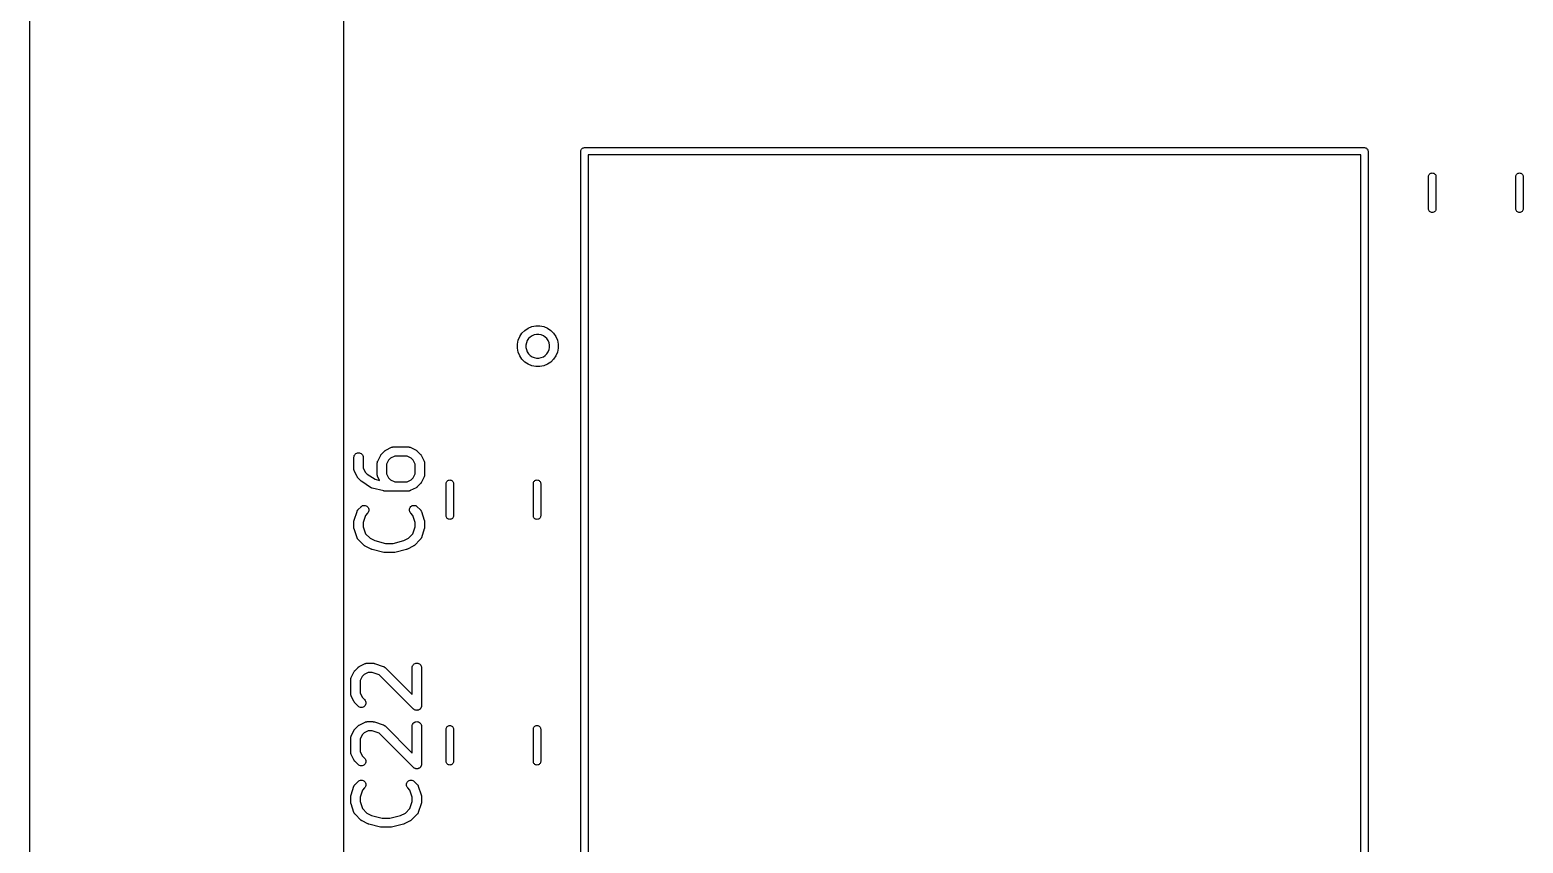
# Model space of a CAD drawing. Extents: x 50 to 150, y -150 to -50.
# Drawn here: x 49.95 to 74.27, y -113.09 to -99.85 of the extents above; entities that cross this region are included whole.
import ezdxf

# ---------------------------------------------------------------- set-up
doc = ezdxf.new("R2010")
doc.units = 0
doc.layers.add('BLACK', color=7, linetype='CONTINUOUS')

msp = doc.modelspace()

# ---------------------------------------------------------------- linework, layer by layer
at = {"layer": 'BLACK', "linetype": 'CONTINUOUS'}
for p, q in [((49.95, -150), (49.95, -50)), ((55.06, -65.0249), (55.06, -134.975)), ((58.9237, -101.825), (58.9249, -101.813)), ((58.924, -101.828), (58.9237, -101.825)), ((58.924, -119.983), (58.924, -101.828)), ((58.9249, -101.813), (58.9283, -101.802)), ((58.9283, -101.802), (58.9339, -101.792)), ((58.9339, -101.792), (58.9414, -101.782)), ((58.9414, -101.782), (58.9505, -101.775)), ((58.9505, -101.775), (58.9609, -101.769)), ((58.9609, -101.769), (58.9722, -101.766)), ((58.9722, -101.766), (58.9811, -101.765)), ((58.9811, -101.765), (58.9811, -101.765)), ((58.9811, -101.765), (58.984, -101.765)), ((58.984, -101.765), (58.9869, -101.765)), ((58.9869, -101.765), (71.6811, -101.765)), ((59.044, -101.885), (59.044, -119.926)), ((71.624, -101.885), (59.044, -101.885)), ((71.624, -119.926), (71.624, -101.885)), ((71.6811, -101.765), (71.684, -101.765)), ((71.684, -101.765), (71.6869, -101.765)), ((71.6869, -101.765), (71.6869, -101.765)), ((71.6869, -101.765), (71.6958, -101.766)), ((71.6958, -101.766), (71.7071, -101.769)), ((71.7071, -101.769), (71.7175, -101.775)), ((71.7175, -101.775), (71.7266, -101.782)), ((71.7266, -101.782), (71.7341, -101.792)), ((71.7341, -101.792), (71.7397, -101.802)), ((71.7397, -101.802), (71.7431, -101.813)), ((71.7431, -101.813), (71.744, -101.822)), ((71.744, -101.822), (71.7443, -101.825)), ((71.7443, -101.825), (71.744, -101.828)), ((71.744, -101.828), (71.744, -119.983)), ((72.73, -102.236), (72.7309, -102.227)), ((72.73, -102.764), (72.73, -102.236)), ((72.7309, -102.227), (72.7343, -102.216)), ((72.7343, -102.216), (72.7399, -102.205)), ((72.7399, -102.205), (72.7474, -102.196)), ((72.7474, -102.196), (72.7565, -102.189)), ((72.7565, -102.189), (72.7669, -102.183)), ((72.7669, -102.183), (72.7782, -102.18)), ((72.7782, -102.18), (72.79, -102.178)), ((72.79, -102.178), (72.8018, -102.18)), ((72.8018, -102.18), (72.8131, -102.183)), ((72.8131, -102.183), (72.8235, -102.189)), ((72.8235, -102.189), (72.8326, -102.196)), ((72.8326, -102.196), (72.8401, -102.205)), ((72.8401, -102.205), (72.8457, -102.216)), ((72.8457, -102.216), (72.8491, -102.227)), ((72.8491, -102.227), (72.85, -102.236)), ((72.85, -102.236), (72.85, -102.764)), ((74.15, -102.236), (74.1509, -102.227)), ((74.15, -102.764), (74.15, -102.236)), ((74.1509, -102.227), (74.1543, -102.216)), ((74.1543, -102.216), (74.1599, -102.205)), ((74.1599, -102.205), (74.1674, -102.196)), ((74.1674, -102.196), (74.1765, -102.189)), ((74.1765, -102.189), (74.1869, -102.183)), ((74.1869, -102.183), (74.1982, -102.18)), ((74.1982, -102.18), (74.21, -102.178)), ((74.21, -102.178), (74.2218, -102.18)), ((74.2218, -102.18), (74.2331, -102.183)), ((74.2331, -102.183), (74.2435, -102.189)), ((74.2435, -102.189), (74.2526, -102.196)), ((74.2526, -102.196), (74.2601, -102.205)), ((74.2601, -102.205), (74.2657, -102.216)), ((74.2657, -102.216), (74.2691, -102.227)), ((74.2691, -102.227), (74.27, -102.236)), ((74.27, -102.236), (74.27, -102.764)), ((72.7309, -102.773), (72.73, -102.764)), ((72.7343, -102.784), (72.7309, -102.773)), ((72.7399, -102.795), (72.7343, -102.784)), ((72.7474, -102.804), (72.7399, -102.795)), ((72.7565, -102.811), (72.7474, -102.804)), ((72.7669, -102.817), (72.7565, -102.811)), ((72.7782, -102.82), (72.7669, -102.817)), ((72.79, -102.822), (72.7782, -102.82)), ((72.8018, -102.82), (72.79, -102.822)), ((72.8131, -102.817), (72.8018, -102.82)), ((72.8235, -102.811), (72.8131, -102.817)), ((72.8326, -102.804), (72.8235, -102.811)), ((72.8401, -102.795), (72.8326, -102.804)), ((72.8457, -102.784), (72.8401, -102.795)), ((72.8491, -102.773), (72.8457, -102.784)), ((72.85, -102.764), (72.8491, -102.773)), ((74.1509, -102.773), (74.15, -102.764)), ((74.1543, -102.784), (74.1509, -102.773)), ((74.1599, -102.795), (74.1543, -102.784)), ((74.1674, -102.804), (74.1599, -102.795)), ((74.1765, -102.811), (74.1674, -102.804)), ((74.1869, -102.817), (74.1765, -102.811)), ((74.1982, -102.82), (74.1869, -102.817)), ((74.21, -102.822), (74.1982, -102.82)), ((74.2218, -102.82), (74.21, -102.822)), ((74.2331, -102.817), (74.2218, -102.82)), ((74.2435, -102.811), (74.2331, -102.817)), ((74.2526, -102.804), (74.2435, -102.811)), ((74.2601, -102.795), (74.2526, -102.804)), ((74.2657, -102.784), (74.2601, -102.795)), ((74.2691, -102.773), (74.2657, -102.784)), ((74.27, -102.764), (74.2691, -102.773)), ((57.9274, -104.843), (57.9638, -104.788)), ((57.9638, -104.788), (58.0101, -104.742)), ((58.0101, -104.742), (58.0646, -104.705)), ((58.0646, -104.705), (58.125, -104.68)), ((58.125, -104.68), (58.1893, -104.668)), ((58.1657, -104.814), (58.1305, -104.829)), ((58.203, -104.807), (58.1657, -104.814)), ((58.1893, -104.668), (58.2547, -104.668)), ((58.241, -104.807), (58.203, -104.807)), ((58.2783, -104.814), (58.241, -104.807)), ((58.2547, -104.668), (58.319, -104.68)), ((58.3135, -104.829), (58.2783, -104.814)), ((58.319, -104.68), (58.3794, -104.705)), ((58.3794, -104.705), (58.4339, -104.742)), ((58.4339, -104.742), (58.4802, -104.788)), ((58.4802, -104.788), (58.5166, -104.843)), ((57.8896, -104.967), (57.9024, -104.903)), ((57.8896, -105.033), (57.8896, -104.967)), ((57.9024, -105.097), (57.8896, -105.033)), ((57.9024, -104.903), (57.9274, -104.843)), ((58.0364, -104.944), (58.0289, -104.981)), ((58.0289, -104.981), (58.0289, -105.019)), ((58.0289, -105.019), (58.0364, -105.056)), ((58.0509, -104.909), (58.0364, -104.944)), ((58.0364, -105.056), (58.0509, -105.091)), ((58.072, -104.877), (58.0509, -104.909)), ((58.0989, -104.85), (58.072, -104.877)), ((58.1305, -104.829), (58.0989, -104.85)), ((58.3451, -104.85), (58.3135, -104.829)), ((58.372, -104.877), (58.3451, -104.85)), ((58.3931, -104.909), (58.372, -104.877)), ((58.4076, -104.944), (58.3931, -104.909)), ((58.3931, -105.091), (58.4076, -105.056)), ((58.4151, -104.981), (58.4076, -104.944)), ((58.4076, -105.056), (58.4151, -105.019)), ((58.4151, -105.019), (58.4151, -104.981)), ((58.5166, -104.843), (58.5416, -104.903)), ((58.5416, -104.903), (58.5544, -104.967)), ((58.5544, -105.033), (58.5416, -105.097)), ((58.5544, -104.967), (58.5544, -105.033)), ((57.9274, -105.157), (57.9024, -105.097)), ((57.9638, -105.212), (57.9274, -105.157)), ((58.0101, -105.258), (57.9638, -105.212)), ((58.0646, -105.295), (58.0101, -105.258)), ((58.0509, -105.091), (58.072, -105.123)), ((58.125, -105.32), (58.0646, -105.295)), ((58.072, -105.123), (58.0989, -105.15)), ((58.0989, -105.15), (58.1305, -105.171)), ((58.1305, -105.171), (58.1657, -105.186)), ((58.1657, -105.186), (58.203, -105.193)), ((58.203, -105.193), (58.241, -105.193)), ((58.241, -105.193), (58.2783, -105.186)), ((58.2783, -105.186), (58.3135, -105.171)), ((58.3135, -105.171), (58.3451, -105.15)), ((58.3794, -105.295), (58.319, -105.32)), ((58.3451, -105.15), (58.372, -105.123)), ((58.372, -105.123), (58.3931, -105.091)), ((58.4339, -105.258), (58.3794, -105.295)), ((58.4802, -105.212), (58.4339, -105.258)), ((58.5166, -105.157), (58.4802, -105.212)), ((58.5416, -105.097), (58.5166, -105.157)), ((58.1893, -105.332), (58.125, -105.32)), ((58.2547, -105.332), (58.1893, -105.332)), ((58.319, -105.32), (58.2547, -105.332)), ((55.2405, -106.767), (55.2499, -106.756)), ((55.2499, -106.756), (55.2613, -106.747)), ((55.2613, -106.747), (55.2743, -106.74)), ((55.2743, -106.74), (55.2883, -106.736)), ((55.2883, -106.736), (55.3029, -106.735)), ((55.3029, -106.735), (55.3175, -106.736)), ((55.3175, -106.736), (55.3314, -106.74)), ((55.3314, -106.74), (55.3443, -106.747)), ((55.3443, -106.747), (55.3556, -106.757)), ((55.3556, -106.757), (55.3648, -106.768)), ((55.6706, -106.765), (55.6723, -106.763)), ((55.6723, -106.763), (55.6752, -106.76)), ((55.6752, -106.76), (55.6779, -106.756)), ((55.6779, -106.756), (55.7255, -106.709)), ((55.7255, -106.709), (55.7263, -106.708)), ((55.7263, -106.708), (55.7296, -106.706)), ((55.7296, -106.706), (55.7326, -106.703)), ((55.7326, -106.703), (55.7353, -106.701)), ((55.7353, -106.701), (55.7377, -106.699)), ((55.7377, -106.699), (55.7415, -106.697)), ((55.7415, -106.697), (55.745, -106.695)), ((55.745, -106.695), (55.8403, -106.647)), ((55.8403, -106.647), (55.8412, -106.647)), ((55.8412, -106.647), (55.8433, -106.646)), ((55.8433, -106.646), (55.8452, -106.645)), ((55.8452, -106.645), (55.8501, -106.643)), ((55.8501, -106.643), (55.8549, -106.642)), ((55.8549, -106.642), (55.8571, -106.641)), ((55.8571, -106.641), (55.8592, -106.641)), ((55.8592, -106.641), (55.8643, -106.64)), ((55.8643, -106.64), (55.8694, -106.639)), ((55.8694, -106.639), (55.8716, -106.639)), ((55.8716, -106.639), (55.8738, -106.639)), ((55.8738, -106.639), (56.1119, -106.639)), ((56.1119, -106.639), (56.113, -106.639)), ((56.113, -106.639), (56.1151, -106.64)), ((56.1151, -106.64), (56.1174, -106.639)), ((56.1174, -106.639), (56.1224, -106.64)), ((56.1224, -106.64), (56.1275, -106.641)), ((56.1275, -106.641), (56.1296, -106.642)), ((56.1296, -106.642), (56.1318, -106.642)), ((56.1318, -106.642), (56.1366, -106.644)), ((56.1366, -106.644), (56.1414, -106.645)), ((56.1414, -106.645), (56.1434, -106.646)), ((56.1434, -106.646), (56.1454, -106.647)), ((56.1454, -106.647), (56.2407, -106.695)), ((56.2407, -106.695), (56.2416, -106.695)), ((56.2416, -106.695), (56.2452, -106.698)), ((56.2452, -106.698), (56.2489, -106.7)), ((56.2489, -106.7), (56.2513, -106.702)), ((56.2513, -106.702), (56.2539, -106.703)), ((56.2539, -106.703), (56.2569, -106.706)), ((56.2569, -106.706), (56.2602, -106.709)), ((56.2602, -106.709), (56.3078, -106.756)), ((56.3078, -106.756), (56.3085, -106.757)), ((56.3085, -106.757), (56.3112, -106.761)), ((56.3112, -106.761), (56.3141, -106.764)), ((56.3141, -106.764), (56.3157, -106.766)), ((55.2274, -106.808), (55.229, -106.794)), ((55.2274, -106.81), (55.2274, -106.808)), ((55.2274, -107), (55.2274, -106.81)), ((55.2276, -107.002), (55.2274, -107)), ((55.2275, -107.004), (55.2276, -107.002)), ((55.2283, -107.009), (55.2275, -107.004)), ((55.229, -106.794), (55.2334, -106.78)), ((55.2334, -106.78), (55.2405, -106.767)), ((55.3648, -106.768), (55.3717, -106.781)), ((55.3717, -106.781), (55.376, -106.795)), ((55.376, -106.795), (55.3774, -106.81)), ((55.3774, -106.81), (55.3774, -106.982)), ((55.3774, -106.982), (55.4116, -107.051)), ((55.6083, -106.904), (55.6086, -106.902)), ((55.6083, -106.905), (55.6083, -106.904)), ((55.6083, -107.095), (55.6083, -106.905)), ((55.6085, -106.899), (55.6094, -106.894)), ((55.6086, -106.902), (55.6085, -106.899)), ((55.6094, -106.894), (55.61, -106.889)), ((55.61, -106.889), (55.6106, -106.887)), ((55.6106, -106.887), (55.611, -106.885)), ((55.611, -106.885), (55.6128, -106.88)), ((55.6128, -106.88), (55.6144, -106.875)), ((55.6144, -106.875), (55.6155, -106.873)), ((55.6155, -106.873), (55.6163, -106.871)), ((55.6163, -106.871), (55.6639, -106.776)), ((55.6639, -106.776), (55.6643, -106.775)), ((55.6643, -106.775), (55.6666, -106.772)), ((55.6666, -106.772), (55.6686, -106.768)), ((55.6686, -106.768), (55.6706, -106.765)), ((55.7926, -106.854), (55.7583, -106.922)), ((55.7583, -106.922), (55.7583, -107.078)), ((55.823, -106.824), (55.7926, -106.854)), ((55.8915, -106.789), (55.823, -106.824)), ((56.0942, -106.789), (55.8915, -106.789)), ((56.1627, -106.824), (56.0942, -106.789)), ((56.1931, -106.854), (56.1627, -106.824)), ((56.2274, -106.922), (56.1931, -106.854)), ((56.2274, -107.078), (56.2274, -106.922)), ((56.3157, -106.766), (56.3177, -106.769)), ((56.3177, -106.769), (56.3196, -106.772)), ((56.3196, -106.772), (56.3218, -106.776)), ((56.3218, -106.776), (56.3695, -106.871)), ((56.3695, -106.871), (56.3699, -106.872)), ((56.3699, -106.872), (56.3707, -106.874)), ((56.3707, -106.874), (56.3717, -106.876)), ((56.3717, -106.876), (56.3732, -106.881)), ((56.3732, -106.881), (56.375, -106.886)), ((56.375, -106.886), (56.3753, -106.888)), ((56.3753, -106.888), (56.376, -106.89)), ((56.376, -106.89), (56.3765, -106.895)), ((56.3765, -106.895), (56.3773, -106.9)), ((56.3773, -106.9), (56.3772, -106.903)), ((56.3772, -106.903), (56.3774, -106.905)), ((56.3774, -106.905), (56.3774, -107.095)), ((55.2288, -107.015), (55.2283, -107.009)), ((55.2294, -107.017), (55.2288, -107.015)), ((55.2298, -107.019), (55.2294, -107.017)), ((55.2316, -107.024), (55.2298, -107.019)), ((55.233, -107.029), (55.2316, -107.024)), ((55.2341, -107.031), (55.233, -107.029)), ((55.2348, -107.033), (55.2341, -107.031)), ((55.2353, -107.034), (55.2348, -107.033)), ((55.2829, -107.129), (55.2353, -107.034)), ((55.2852, -107.132), (55.2829, -107.129)), ((55.2871, -107.136), (55.2852, -107.132)), ((55.289, -107.139), (55.2871, -107.136)), ((55.2907, -107.141), (55.289, -107.139)), ((55.2936, -107.144), (55.2907, -107.141)), ((55.2962, -107.148), (55.2936, -107.144)), ((55.297, -107.148), (55.2962, -107.148)), ((55.3446, -107.196), (55.297, -107.148)), ((55.3499, -107.2), (55.3446, -107.196)), ((55.3551, -107.205), (55.3499, -107.2)), ((55.3559, -107.205), (55.3551, -107.205)), ((55.356, -107.205), (55.3559, -107.205)), ((55.3559, -107.205), (55.3559, -107.205)), ((55.3559, -107.205), (55.3559, -107.205)), ((55.4989, -107.3), (55.356, -107.205)), ((55.4116, -107.051), (55.4454, -107.085)), ((55.4454, -107.085), (55.5713, -107.168)), ((55.5713, -107.168), (55.6454, -107.187)), ((55.6085, -107.097), (55.6083, -107.095)), ((55.6085, -107.1), (55.6085, -107.097)), ((55.6093, -107.105), (55.6085, -107.1)), ((55.6098, -107.11), (55.6093, -107.105)), ((55.6104, -107.112), (55.6098, -107.11)), ((55.6107, -107.114), (55.6104, -107.112)), ((55.6125, -107.119), (55.6107, -107.114)), ((55.614, -107.124), (55.6125, -107.119)), ((55.615, -107.126), (55.614, -107.124)), ((55.6158, -107.128), (55.615, -107.126)), ((55.6163, -107.129), (55.6158, -107.128)), ((55.6454, -107.187), (55.6163, -107.129)), ((55.7583, -107.078), (55.7926, -107.146)), ((55.7926, -107.146), (55.823, -107.176)), ((55.823, -107.176), (55.8915, -107.211)), ((55.8915, -107.211), (56.0942, -107.211)), ((56.0942, -107.211), (56.1627, -107.176)), ((56.1627, -107.176), (56.1931, -107.146)), ((56.1931, -107.146), (56.2274, -107.078)), ((56.3078, -107.244), (56.2602, -107.291)), ((56.3105, -107.24), (56.3078, -107.244)), ((56.3134, -107.237), (56.3105, -107.24)), ((56.3151, -107.235), (56.3134, -107.237)), ((56.3171, -107.232), (56.3151, -107.235)), ((56.3191, -107.228), (56.3171, -107.232)), ((56.3214, -107.225), (56.3191, -107.228)), ((56.3218, -107.224), (56.3214, -107.225)), ((56.3695, -107.129), (56.3218, -107.224)), ((56.3703, -107.127), (56.3695, -107.129)), ((56.3713, -107.125), (56.3703, -107.127)), ((56.3729, -107.12), (56.3713, -107.125)), ((56.3747, -107.115), (56.3729, -107.12)), ((56.3751, -107.113), (56.3747, -107.115)), ((56.3757, -107.111), (56.3751, -107.113)), ((56.3763, -107.106), (56.3757, -107.111)), ((56.3772, -107.101), (56.3763, -107.106)), ((56.3774, -107.096), (56.3771, -107.098)), ((56.3771, -107.098), (56.3772, -107.101)), ((56.3774, -107.095), (56.3774, -107.096)), ((56.73, -107.236), (56.7309, -107.227)), ((56.73, -107.764), (56.73, -107.236)), ((56.7309, -107.227), (56.7343, -107.216)), ((56.7343, -107.216), (56.7399, -107.205)), ((56.7399, -107.205), (56.7474, -107.196)), ((56.7474, -107.196), (56.7565, -107.189)), ((56.7565, -107.189), (56.7669, -107.183)), ((56.7669, -107.183), (56.7782, -107.18)), ((56.7782, -107.18), (56.79, -107.178)), ((56.79, -107.178), (56.8018, -107.18)), ((56.8018, -107.18), (56.8131, -107.183)), ((56.8131, -107.183), (56.8235, -107.189)), ((56.8235, -107.189), (56.8326, -107.196)), ((56.8326, -107.196), (56.8401, -107.205)), ((56.8401, -107.205), (56.8457, -107.216)), ((56.8457, -107.216), (56.8491, -107.227)), ((56.8491, -107.227), (56.85, -107.236)), ((56.85, -107.236), (56.85, -107.764)), ((58.15, -107.236), (58.1509, -107.227)), ((58.15, -107.764), (58.15, -107.236)), ((58.1509, -107.227), (58.1543, -107.216)), ((58.1543, -107.216), (58.1599, -107.205)), ((58.1599, -107.205), (58.1674, -107.196)), ((58.1674, -107.196), (58.1765, -107.189)), ((58.1765, -107.189), (58.1869, -107.183)), ((58.1869, -107.183), (58.1982, -107.18)), ((58.1982, -107.18), (58.21, -107.178)), ((58.21, -107.178), (58.2218, -107.18)), ((58.2218, -107.18), (58.2331, -107.183)), ((58.2331, -107.183), (58.2435, -107.189)), ((58.2435, -107.189), (58.2526, -107.196)), ((58.2526, -107.196), (58.2601, -107.205)), ((58.2601, -107.205), (58.2657, -107.216)), ((58.2657, -107.216), (58.2691, -107.227)), ((58.2691, -107.227), (58.27, -107.236)), ((58.27, -107.236), (58.27, -107.764)), ((55.5033, -107.303), (55.4989, -107.3)), ((55.5076, -107.305), (55.5033, -107.303)), ((55.5097, -107.306), (55.5076, -107.305)), ((55.5118, -107.307), (55.5097, -107.306)), ((55.5166, -107.309), (55.5118, -107.307)), ((55.5213, -107.311), (55.5166, -107.309)), ((55.5223, -107.311), (55.5213, -107.311)), ((55.7128, -107.358), (55.5223, -107.311)), ((55.7141, -107.359), (55.7128, -107.358)), ((55.7154, -107.359), (55.7141, -107.359)), ((55.7213, -107.36), (55.7154, -107.359)), ((55.7272, -107.361), (55.7213, -107.36)), ((55.7286, -107.361), (55.7272, -107.361)), ((55.7299, -107.361), (55.7286, -107.361)), ((55.731, -107.361), (55.7299, -107.361)), ((56.1119, -107.361), (55.731, -107.361)), ((56.1141, -107.36), (56.1119, -107.361)), ((56.1163, -107.361), (56.1141, -107.36)), ((56.1214, -107.36), (56.1163, -107.361)), ((56.1265, -107.359), (56.1214, -107.36)), ((56.1286, -107.359), (56.1265, -107.359)), ((56.1308, -107.358), (56.1286, -107.359)), ((56.1356, -107.357), (56.1308, -107.358)), ((56.1405, -107.355), (56.1356, -107.357)), ((56.1424, -107.354), (56.1405, -107.355)), ((56.1445, -107.353), (56.1424, -107.354)), ((56.1454, -107.353), (56.1445, -107.353)), ((56.2407, -107.305), (56.1454, -107.353)), ((56.2443, -107.303), (56.2407, -107.305)), ((56.248, -107.301), (56.2443, -107.303)), ((56.2504, -107.299), (56.248, -107.301)), ((56.2531, -107.297), (56.2504, -107.299)), ((56.2561, -107.294), (56.2531, -107.297)), ((56.2594, -107.292), (56.2561, -107.294)), ((56.2602, -107.291), (56.2594, -107.292)), ((55.2312, -107.833), (55.2788, -107.691)), ((55.2788, -107.691), (55.2792, -107.69)), ((55.2792, -107.69), (55.2801, -107.688)), ((55.2801, -107.688), (55.2808, -107.685)), ((55.2808, -107.685), (55.2832, -107.681)), ((55.2832, -107.681), (55.2853, -107.676)), ((55.2853, -107.676), (55.2866, -107.675)), ((55.2866, -107.675), (55.2877, -107.673)), ((55.2877, -107.673), (55.2909, -107.669)), ((55.2909, -107.669), (55.2939, -107.664)), ((55.2939, -107.664), (55.2956, -107.663)), ((55.2956, -107.663), (55.297, -107.661)), ((55.297, -107.661), (55.3446, -107.614)), ((55.3446, -107.614), (55.3453, -107.613)), ((55.3453, -107.613), (55.3568, -107.604)), ((55.3568, -107.604), (55.3698, -107.597)), ((55.3698, -107.597), (55.3838, -107.593)), ((55.3838, -107.593), (55.3984, -107.592)), ((55.3984, -107.592), (55.413, -107.593)), ((55.413, -107.593), (55.4269, -107.598)), ((55.4507, -107.72), (55.4156, -107.755)), ((55.4269, -107.598), (55.4398, -107.605)), ((55.4398, -107.605), (55.451, -107.614)), ((55.4599, -107.708), (55.4507, -107.72)), ((55.451, -107.614), (55.4602, -107.625)), ((55.4669, -107.695), (55.4599, -107.708)), ((55.4602, -107.625), (55.4671, -107.638)), ((55.4711, -107.681), (55.4669, -107.695)), ((55.4671, -107.638), (55.4712, -107.652)), ((55.4726, -107.667), (55.4711, -107.681)), ((55.4712, -107.652), (55.4726, -107.667)), ((56.1321, -107.666), (56.1337, -107.651)), ((56.1334, -107.68), (56.1321, -107.666)), ((56.1375, -107.695), (56.1334, -107.68)), ((56.1337, -107.651), (56.1381, -107.637)), ((56.1442, -107.708), (56.1375, -107.695)), ((56.1381, -107.637), (56.1451, -107.625)), ((56.1534, -107.719), (56.1442, -107.708)), ((56.1451, -107.625), (56.1545, -107.613)), ((56.1541, -107.72), (56.1534, -107.719)), ((56.1892, -107.755), (56.1541, -107.72)), ((56.1545, -107.613), (56.1659, -107.604)), ((56.1659, -107.604), (56.1788, -107.597)), ((56.1788, -107.597), (56.1928, -107.593)), ((56.1928, -107.593), (56.2074, -107.592)), ((56.2074, -107.592), (56.222, -107.593)), ((56.222, -107.593), (56.236, -107.597)), ((56.236, -107.597), (56.2489, -107.604)), ((56.2489, -107.604), (56.2602, -107.614)), ((56.2602, -107.614), (56.3078, -107.661)), ((56.3078, -107.661), (56.3085, -107.662)), ((56.3085, -107.662), (56.3099, -107.664)), ((56.3099, -107.664), (56.3115, -107.665)), ((56.3115, -107.665), (56.3145, -107.669)), ((56.3145, -107.669), (56.3177, -107.673)), ((56.3177, -107.673), (56.3187, -107.675)), ((56.3187, -107.675), (56.32, -107.677)), ((56.32, -107.677), (56.322, -107.682)), ((56.322, -107.682), (56.3244, -107.686)), ((56.3244, -107.686), (56.325, -107.689)), ((56.325, -107.689), (56.3259, -107.691)), ((56.3259, -107.691), (56.3735, -107.833)), ((55.2274, -107.856), (55.2279, -107.852)), ((55.2274, -107.857), (55.2274, -107.856)), ((55.2274, -107.952), (55.2274, -107.857)), ((55.2278, -107.957), (55.2274, -107.952)), ((55.2279, -107.961), (55.2278, -107.957)), ((55.2279, -107.852), (55.228, -107.848)), ((55.2285, -107.964), (55.2279, -107.961)), ((55.228, -107.848), (55.2287, -107.845)), ((55.2288, -107.967), (55.2285, -107.964)), ((55.2287, -107.845), (55.229, -107.842)), ((55.23, -107.971), (55.2288, -107.967)), ((55.229, -107.842), (55.2303, -107.838)), ((55.2309, -107.975), (55.23, -107.971)), ((55.2303, -107.838), (55.2312, -107.833)), ((55.2312, -107.976), (55.2309, -107.975)), ((55.2788, -108.119), (55.2312, -107.976)), ((55.4156, -107.755), (55.3774, -107.869)), ((55.3774, -107.869), (55.3774, -107.94)), ((55.3774, -107.94), (55.4156, -108.055)), ((56.2274, -107.869), (56.1892, -107.755)), ((56.1892, -108.055), (56.2274, -107.94)), ((56.2274, -107.94), (56.2274, -107.869)), ((56.3735, -107.976), (56.3259, -108.119)), ((56.3735, -107.833), (56.3739, -107.834)), ((56.3745, -107.972), (56.3735, -107.976)), ((56.3739, -107.834), (56.3747, -107.839)), ((56.3757, -107.968), (56.3745, -107.972)), ((56.3747, -107.839), (56.376, -107.843)), ((56.3761, -107.965), (56.3757, -107.968)), ((56.376, -107.843), (56.3763, -107.846)), ((56.3768, -107.962), (56.3761, -107.965)), ((56.3763, -107.846), (56.3769, -107.849)), ((56.3769, -107.958), (56.3768, -107.962)), ((56.3769, -107.849), (56.377, -107.853)), ((56.3774, -107.953), (56.3769, -107.958)), ((56.377, -107.853), (56.3774, -107.857)), ((56.3774, -107.857), (56.3774, -107.952)), ((56.3774, -107.952), (56.3774, -107.953)), ((56.7309, -107.773), (56.73, -107.764)), ((56.7343, -107.784), (56.7309, -107.773)), ((56.7399, -107.795), (56.7343, -107.784)), ((56.7474, -107.804), (56.7399, -107.795)), ((56.7565, -107.811), (56.7474, -107.804)), ((56.7669, -107.817), (56.7565, -107.811)), ((56.7782, -107.82), (56.7669, -107.817)), ((56.79, -107.822), (56.7782, -107.82)), ((56.8018, -107.82), (56.79, -107.822)), ((56.8131, -107.817), (56.8018, -107.82)), ((56.8235, -107.811), (56.8131, -107.817)), ((56.8326, -107.804), (56.8235, -107.811)), ((56.8401, -107.795), (56.8326, -107.804)), ((56.8457, -107.784), (56.8401, -107.795)), ((56.8491, -107.773), (56.8457, -107.784)), ((56.85, -107.764), (56.8491, -107.773)), ((58.1509, -107.773), (58.15, -107.764)), ((58.1543, -107.784), (58.1509, -107.773)), ((58.1599, -107.795), (58.1543, -107.784)), ((58.1674, -107.804), (58.1599, -107.795)), ((58.1765, -107.811), (58.1674, -107.804)), ((58.1869, -107.817), (58.1765, -107.811)), ((58.1982, -107.82), (58.1869, -107.817)), ((58.21, -107.822), (58.1982, -107.82)), ((58.2218, -107.82), (58.21, -107.822)), ((58.2331, -107.817), (58.2218, -107.82)), ((58.2435, -107.811), (58.2331, -107.817)), ((58.2526, -107.804), (58.2435, -107.811)), ((58.2601, -107.795), (58.2526, -107.804)), ((58.2657, -107.784), (58.2601, -107.795)), ((58.2691, -107.773), (58.2657, -107.784)), ((58.27, -107.764), (58.2691, -107.773)), ((55.2797, -108.121), (55.2788, -108.119)), ((55.2804, -108.123), (55.2797, -108.121)), ((55.2827, -108.128), (55.2804, -108.123)), ((55.2848, -108.132), (55.2827, -108.128)), ((55.2861, -108.134), (55.2848, -108.132)), ((55.2871, -108.136), (55.2861, -108.134)), ((55.2903, -108.14), (55.2871, -108.136)), ((55.2933, -108.144), (55.2903, -108.14)), ((55.2949, -108.146), (55.2933, -108.144)), ((55.2962, -108.148), (55.2949, -108.146)), ((55.297, -108.148), (55.2962, -108.148)), ((55.3922, -108.244), (55.297, -108.148)), ((55.4156, -108.055), (55.4897, -108.129)), ((55.4897, -108.129), (55.5667, -108.167)), ((55.5667, -108.167), (55.7402, -108.211)), ((55.7402, -108.211), (55.8646, -108.211)), ((55.8646, -108.211), (56.0381, -108.167)), ((56.0381, -108.167), (56.1151, -108.129)), ((56.1151, -108.129), (56.1892, -108.055)), ((56.3078, -108.148), (56.2126, -108.244)), ((56.3092, -108.147), (56.3078, -108.148)), ((56.3108, -108.145), (56.3092, -108.147)), ((56.3138, -108.141), (56.3108, -108.145)), ((56.3171, -108.137), (56.3138, -108.141)), ((56.3181, -108.135), (56.3171, -108.137)), ((56.3194, -108.133), (56.3181, -108.135)), ((56.3216, -108.129), (56.3194, -108.133)), ((56.324, -108.124), (56.3216, -108.129)), ((56.3246, -108.122), (56.324, -108.124)), ((56.3256, -108.12), (56.3246, -108.122)), ((56.3259, -108.119), (56.3256, -108.12)), ((55.3955, -108.246), (55.3922, -108.244)), ((55.3985, -108.249), (55.3955, -108.246)), ((55.4011, -108.251), (55.3985, -108.249)), ((55.4035, -108.253), (55.4011, -108.251)), ((55.4072, -108.255), (55.4035, -108.253)), ((55.4108, -108.257), (55.4072, -108.255)), ((55.4117, -108.258), (55.4108, -108.257)), ((55.5069, -108.305), (55.4117, -108.258)), ((55.5073, -108.305), (55.5069, -108.305)), ((55.5076, -108.305), (55.5073, -108.305)), ((55.5141, -108.308), (55.5076, -108.305)), ((55.5206, -108.31), (55.5141, -108.308)), ((55.5209, -108.31), (55.5206, -108.31)), ((55.5213, -108.311), (55.5209, -108.31)), ((55.5223, -108.311), (55.5213, -108.311)), ((55.7128, -108.358), (55.5223, -108.311)), ((55.7141, -108.359), (55.7128, -108.358)), ((55.7154, -108.359), (55.7141, -108.359)), ((55.7213, -108.36), (55.7154, -108.359)), ((55.7272, -108.361), (55.7213, -108.36)), ((55.7286, -108.361), (55.7272, -108.361)), ((55.7299, -108.361), (55.7286, -108.361)), ((55.731, -108.361), (55.7299, -108.361)), ((55.8738, -108.361), (55.731, -108.361)), ((55.8751, -108.361), (55.8738, -108.361)), ((55.8765, -108.361), (55.8751, -108.361)), ((55.8824, -108.36), (55.8765, -108.361)), ((55.8884, -108.359), (55.8824, -108.36)), ((55.8897, -108.359), (55.8884, -108.359)), ((55.891, -108.359), (55.8897, -108.359)), ((55.892, -108.358), (55.891, -108.359)), ((56.0825, -108.311), (55.892, -108.358)), ((56.0828, -108.311), (56.0825, -108.311)), ((56.0831, -108.311), (56.0828, -108.311)), ((56.0896, -108.308), (56.0831, -108.311)), ((56.0963, -108.306), (56.0896, -108.308)), ((56.0966, -108.306), (56.0963, -108.306)), ((56.0969, -108.306), (56.0966, -108.306)), ((56.0978, -108.305), (56.0969, -108.306)), ((56.1931, -108.258), (56.0978, -108.305)), ((56.1966, -108.255), (56.1931, -108.258)), ((56.2004, -108.253), (56.1966, -108.255)), ((56.2028, -108.251), (56.2004, -108.253)), ((56.2055, -108.25), (56.2028, -108.251)), ((56.2085, -108.247), (56.2055, -108.25)), ((56.2118, -108.244), (56.2085, -108.247)), ((56.2126, -108.244), (56.2118, -108.244)), ((55.4123, -110.17), (55.4143, -110.169)), ((55.4143, -110.169), (55.4192, -110.167)), ((55.4192, -110.167), (55.424, -110.166)), ((55.424, -110.166), (55.4262, -110.165)), ((55.4262, -110.165), (55.4283, -110.165)), ((55.4283, -110.165), (55.4334, -110.164)), ((55.4334, -110.164), (55.4385, -110.163)), ((55.4385, -110.163), (55.4407, -110.163)), ((55.4407, -110.163), (55.4429, -110.163)), ((55.4429, -110.163), (55.5381, -110.163)), ((55.5381, -110.163), (55.5391, -110.163)), ((55.5391, -110.163), (55.5433, -110.164)), ((55.5433, -110.164), (55.5475, -110.164)), ((55.5475, -110.164), (55.5506, -110.164)), ((55.5506, -110.164), (55.5537, -110.165)), ((55.5537, -110.165), (55.5577, -110.166)), ((55.5577, -110.166), (55.5618, -110.167)), ((55.5618, -110.167), (55.7047, -110.215)), ((56.2113, -110.175), (56.2243, -110.169)), ((56.2243, -110.169), (56.2383, -110.164)), ((56.2383, -110.164), (56.2529, -110.163)), ((56.2529, -110.163), (56.2675, -110.165)), ((56.2675, -110.165), (56.2814, -110.169)), ((56.2814, -110.169), (56.2943, -110.176)), ((55.179, -110.413), (55.1797, -110.411)), ((55.1797, -110.411), (55.1801, -110.409)), ((55.1801, -110.409), (55.1819, -110.404)), ((55.1819, -110.404), (55.1834, -110.399)), ((55.1834, -110.399), (55.1845, -110.397)), ((55.1845, -110.397), (55.1853, -110.395)), ((55.1853, -110.395), (55.2329, -110.3)), ((55.2329, -110.3), (55.2334, -110.299)), ((55.2334, -110.299), (55.2357, -110.295)), ((55.2357, -110.295), (55.2377, -110.292)), ((55.2377, -110.292), (55.2397, -110.289)), ((55.2397, -110.289), (55.2414, -110.287)), ((55.2414, -110.287), (55.2443, -110.284)), ((55.2443, -110.284), (55.247, -110.28)), ((55.247, -110.28), (55.2946, -110.233)), ((55.2946, -110.233), (55.2953, -110.232)), ((55.2953, -110.232), (55.2986, -110.229)), ((55.2986, -110.229), (55.3017, -110.226)), ((55.3017, -110.226), (55.3043, -110.225)), ((55.3043, -110.225), (55.3068, -110.223)), ((55.3068, -110.223), (55.3105, -110.221)), ((55.3105, -110.221), (55.3141, -110.219)), ((55.3141, -110.219), (55.4093, -110.171)), ((55.3616, -110.378), (55.3274, -110.446)), ((55.392, -110.347), (55.3616, -110.378)), ((55.4606, -110.313), (55.392, -110.347)), ((55.4093, -110.171), (55.4103, -110.171)), ((55.4103, -110.171), (55.4123, -110.17)), ((55.5259, -110.313), (55.4606, -110.313)), ((55.6404, -110.351), (55.5259, -110.313)), ((56.1993, -110.91), (55.6404, -110.351)), ((55.7047, -110.215), (55.7057, -110.215)), ((55.7057, -110.215), (55.7077, -110.216)), ((55.7077, -110.216), (55.7098, -110.216)), ((55.7098, -110.216), (55.7143, -110.219)), ((55.7143, -110.219), (55.7189, -110.221)), ((55.7189, -110.221), (55.7207, -110.222)), ((55.7207, -110.222), (55.7227, -110.223)), ((55.7227, -110.223), (55.7266, -110.227)), ((55.7266, -110.227), (55.7308, -110.23)), ((55.7308, -110.23), (55.7323, -110.231)), ((55.7323, -110.231), (55.734, -110.233)), ((55.734, -110.233), (56.1774, -110.676)), ((56.1774, -110.237), (56.179, -110.223)), ((56.1774, -110.238), (56.1774, -110.237)), ((56.1774, -110.676), (56.1774, -110.238)), ((56.179, -110.223), (56.1834, -110.209)), ((56.1834, -110.209), (56.1905, -110.196)), ((56.1905, -110.196), (56.1999, -110.185)), ((56.1999, -110.185), (56.2113, -110.175)), ((56.2943, -110.176), (56.3056, -110.185)), ((56.3056, -110.185), (56.3148, -110.197)), ((56.3148, -110.197), (56.3217, -110.21)), ((56.3217, -110.21), (56.326, -110.224)), ((56.326, -110.224), (56.3274, -110.238)), ((56.3274, -110.238), (56.3274, -110.857)), ((55.1774, -110.428), (55.1776, -110.425)), ((55.1774, -110.429), (55.1774, -110.428)), ((55.1774, -110.667), (55.1774, -110.429)), ((55.1776, -110.423), (55.1784, -110.418)), ((55.1776, -110.425), (55.1776, -110.423)), ((55.1784, -110.418), (55.179, -110.413)), ((55.3274, -110.446), (55.3274, -110.649)), ((55.3274, -110.649), (55.3616, -110.717)), ((55.1776, -110.669), (55.1774, -110.667)), ((55.1775, -110.671), (55.1776, -110.669)), ((55.1783, -110.676), (55.1775, -110.671)), ((55.1788, -110.681), (55.1783, -110.676)), ((55.1794, -110.683), (55.1788, -110.681)), ((55.1798, -110.686), (55.1794, -110.683)), ((55.1816, -110.69), (55.1798, -110.686)), ((55.183, -110.695), (55.1816, -110.69)), ((55.1841, -110.697), (55.183, -110.695)), ((55.1848, -110.699), (55.1841, -110.697)), ((55.1853, -110.7), (55.1848, -110.699)), ((55.2329, -110.795), (55.1853, -110.7)), ((55.2352, -110.799), (55.2329, -110.795)), ((55.2371, -110.803), (55.2352, -110.799)), ((55.239, -110.805), (55.2371, -110.803)), ((55.2407, -110.808), (55.239, -110.805)), ((55.2436, -110.811), (55.2407, -110.808)), ((55.2462, -110.814), (55.2436, -110.811)), ((55.247, -110.815), (55.2462, -110.814)), ((55.2946, -110.863), (55.247, -110.815)), ((55.3059, -110.872), (55.2946, -110.863)), ((55.3188, -110.879), (55.3059, -110.872)), ((55.3328, -110.883), (55.3188, -110.879)), ((55.3474, -110.885), (55.3328, -110.883)), ((55.3619, -110.883), (55.3474, -110.885)), ((55.3616, -110.717), (55.4007, -110.756)), ((55.376, -110.879), (55.3619, -110.883)), ((55.3889, -110.872), (55.376, -110.879)), ((55.4003, -110.863), (55.3889, -110.872)), ((55.4096, -110.852), (55.4003, -110.863)), ((55.4007, -110.756), (55.4014, -110.757)), ((55.4014, -110.757), (55.4105, -110.769)), ((55.4167, -110.839), (55.4096, -110.852)), ((55.4105, -110.769), (55.4173, -110.782)), ((55.421, -110.825), (55.4167, -110.839)), ((55.4173, -110.782), (55.4213, -110.796)), ((55.4226, -110.81), (55.421, -110.825)), ((55.4213, -110.796), (55.4226, -110.81)), ((56.3144, -110.899), (56.3143, -110.899)), ((56.3143, -110.899), (56.3143, -110.9)), ((56.3178, -110.893), (56.3144, -110.899)), ((56.3213, -110.887), (56.3178, -110.893)), ((56.3214, -110.887), (56.3213, -110.887)), ((56.3235, -110.88), (56.3214, -110.886)), ((56.3214, -110.886), (56.3214, -110.887)), ((56.3257, -110.873), (56.3235, -110.88)), ((56.3258, -110.873), (56.3257, -110.873)), ((56.3266, -110.866), (56.3258, -110.872)), ((56.3258, -110.872), (56.3258, -110.873)), ((56.3274, -110.858), (56.3266, -110.866)), ((56.3274, -110.857), (56.3274, -110.858)), ((56.3274, -110.858), (56.3274, -110.858)), ((56.3274, -110.858), (56.3274, -110.858)), ((56.3274, -110.858), (56.3274, -110.858)), ((55.3141, -111.171), (55.4093, -111.123)), ((55.4093, -111.123), (55.4103, -111.123)), ((55.4103, -111.123), (55.4123, -111.122)), ((55.4123, -111.122), (55.4143, -111.121)), ((55.4143, -111.121), (55.4192, -111.12)), ((55.4192, -111.12), (55.424, -111.118)), ((55.424, -111.118), (55.4262, -111.118)), ((55.4262, -111.118), (55.4283, -111.117)), ((55.4283, -111.117), (55.4334, -111.116)), ((55.4334, -111.116), (55.4385, -111.116)), ((55.4385, -111.116), (55.4407, -111.116)), ((55.4407, -111.116), (55.4429, -111.115)), ((55.4429, -111.115), (55.5381, -111.115)), ((55.5381, -111.115), (55.5391, -111.115)), ((55.5391, -111.115), (55.5433, -111.116)), ((55.5433, -111.116), (55.5475, -111.116)), ((55.5475, -111.116), (55.5506, -111.117)), ((55.5506, -111.117), (55.5537, -111.117)), ((55.5537, -111.117), (55.5577, -111.118)), ((55.5577, -111.118), (55.5618, -111.119)), ((55.5618, -111.119), (55.7047, -111.167)), ((56.1905, -111.148), (56.1999, -111.137)), ((56.2048, -110.915), (56.1993, -110.91)), ((56.1999, -111.137), (56.2113, -111.128)), ((56.2104, -110.919), (56.2048, -110.915)), ((56.2106, -110.919), (56.2104, -110.919)), ((56.2107, -110.919), (56.2106, -110.919)), ((56.2169, -110.923), (56.2107, -110.919)), ((56.2113, -111.128), (56.2243, -111.121)), ((56.2233, -110.926), (56.2169, -110.923)), ((56.2234, -110.926), (56.2233, -110.926)), ((56.2236, -110.926), (56.2234, -110.926)), ((56.2303, -110.928), (56.2236, -110.926)), ((56.2243, -111.121), (56.2383, -111.117)), ((56.2373, -110.931), (56.2303, -110.928)), ((56.2374, -110.931), (56.2373, -110.931)), ((56.2376, -110.931), (56.2374, -110.931)), ((56.2448, -110.931), (56.2376, -110.931)), ((56.2383, -111.117), (56.2529, -111.115)), ((56.2519, -110.932), (56.2448, -110.931)), ((56.252, -110.932), (56.2519, -110.932)), ((56.2521, -110.932), (56.252, -110.932)), ((56.2593, -110.931), (56.2521, -110.932)), ((56.2529, -111.115), (56.2675, -111.117)), ((56.2664, -110.931), (56.2593, -110.931)), ((56.2666, -110.931), (56.2664, -110.931)), ((56.2667, -110.931), (56.2666, -110.931)), ((56.2736, -110.929), (56.2667, -110.931)), ((56.2675, -111.117), (56.2814, -111.121)), ((56.2805, -110.927), (56.2736, -110.929)), ((56.2806, -110.927), (56.2805, -110.927)), ((56.2807, -110.927), (56.2806, -110.927)), ((56.2871, -110.923), (56.2807, -110.927)), ((56.2814, -111.121), (56.2943, -111.128)), ((56.2934, -110.92), (56.2871, -110.923)), ((56.2935, -110.92), (56.2934, -110.92)), ((56.2937, -110.92), (56.2935, -110.92)), ((56.2992, -110.915), (56.2937, -110.92)), ((56.2943, -111.128), (56.3056, -111.138)), ((56.3049, -110.911), (56.2992, -110.915)), ((56.305, -110.911), (56.3049, -110.911)), ((56.3049, -110.911), (56.3049, -110.911)), ((56.3095, -110.905), (56.305, -110.911)), ((56.3056, -111.138), (56.3148, -111.149)), ((56.3143, -110.9), (56.3095, -110.905)), ((55.1774, -111.38), (55.1776, -111.378)), ((55.1774, -111.381), (55.1774, -111.38)), ((55.1774, -111.619), (55.1774, -111.381)), ((55.1776, -111.376), (55.1784, -111.37)), ((55.1776, -111.378), (55.1776, -111.376)), ((55.1784, -111.37), (55.179, -111.365)), ((55.179, -111.365), (55.1797, -111.363)), ((55.1797, -111.363), (55.1801, -111.361)), ((55.1801, -111.361), (55.1819, -111.356)), ((55.1819, -111.356), (55.1834, -111.351)), ((55.1834, -111.351), (55.1845, -111.349)), ((55.1845, -111.349), (55.1853, -111.347)), ((55.1853, -111.347), (55.2329, -111.252)), ((55.2329, -111.252), (55.2334, -111.251)), ((55.2334, -111.251), (55.2357, -111.248)), ((55.2357, -111.248), (55.2377, -111.244)), ((55.2377, -111.244), (55.2397, -111.242)), ((55.2397, -111.242), (55.2414, -111.239)), ((55.2414, -111.239), (55.2443, -111.236)), ((55.2443, -111.236), (55.247, -111.233)), ((55.247, -111.233), (55.2946, -111.185)), ((55.2946, -111.185), (55.2953, -111.184)), ((55.2953, -111.184), (55.2986, -111.182)), ((55.2986, -111.182), (55.3017, -111.179)), ((55.3017, -111.179), (55.3043, -111.177)), ((55.3043, -111.177), (55.3068, -111.175)), ((55.3068, -111.175), (55.3105, -111.173)), ((55.3105, -111.173), (55.3141, -111.171)), ((55.3616, -111.33), (55.3274, -111.399)), ((55.392, -111.3), (55.3616, -111.33)), ((55.4606, -111.265), (55.392, -111.3)), ((55.5259, -111.265), (55.4606, -111.265)), ((55.6404, -111.304), (55.5259, -111.265)), ((56.1993, -111.863), (55.6404, -111.304)), ((55.7047, -111.167), (55.7057, -111.167)), ((55.7057, -111.167), (55.7077, -111.168)), ((55.7077, -111.168), (55.7098, -111.169)), ((55.7098, -111.169), (55.7143, -111.171)), ((55.7143, -111.171), (55.7189, -111.173)), ((55.7189, -111.173), (55.7207, -111.175)), ((55.7207, -111.175), (55.7227, -111.176)), ((55.7227, -111.176), (55.7266, -111.179)), ((55.7266, -111.179), (55.7308, -111.182)), ((55.7308, -111.182), (55.7323, -111.184)), ((55.7323, -111.184), (55.734, -111.185)), ((55.734, -111.185), (56.1774, -111.628)), ((56.1774, -111.189), (56.179, -111.175)), ((56.1774, -111.19), (56.1774, -111.189)), ((56.1774, -111.628), (56.1774, -111.19)), ((56.179, -111.175), (56.1834, -111.161)), ((56.1834, -111.161), (56.1905, -111.148)), ((56.3148, -111.149), (56.3217, -111.162)), ((56.3217, -111.162), (56.326, -111.176)), ((56.326, -111.176), (56.3274, -111.19)), ((56.3274, -111.19), (56.3274, -111.81)), ((56.73, -111.236), (56.7309, -111.227)), ((56.73, -111.764), (56.73, -111.236)), ((56.7309, -111.227), (56.7343, -111.216)), ((56.7343, -111.216), (56.7399, -111.205)), ((56.7399, -111.205), (56.7474, -111.196)), ((56.7474, -111.196), (56.7565, -111.189)), ((56.7565, -111.189), (56.7669, -111.183)), ((56.7669, -111.183), (56.7782, -111.18)), ((56.7782, -111.18), (56.79, -111.178)), ((56.79, -111.178), (56.8018, -111.18)), ((56.8018, -111.18), (56.8131, -111.183)), ((56.8131, -111.183), (56.8235, -111.189)), ((56.8235, -111.189), (56.8326, -111.196)), ((56.8326, -111.196), (56.8401, -111.205)), ((56.8401, -111.205), (56.8457, -111.216)), ((56.8457, -111.216), (56.8491, -111.227)), ((56.8491, -111.227), (56.85, -111.236)), ((56.85, -111.236), (56.85, -111.764)), ((58.15, -111.236), (58.1509, -111.227)), ((58.15, -111.764), (58.15, -111.236)), ((58.1509, -111.227), (58.1543, -111.216)), ((58.1543, -111.216), (58.1599, -111.205)), ((58.1599, -111.205), (58.1674, -111.196)), ((58.1674, -111.196), (58.1765, -111.189)), ((58.1765, -111.189), (58.1869, -111.183)), ((58.1869, -111.183), (58.1982, -111.18)), ((58.1982, -111.18), (58.21, -111.178)), ((58.21, -111.178), (58.2218, -111.18)), ((58.2218, -111.18), (58.2331, -111.183)), ((58.2331, -111.183), (58.2435, -111.189)), ((58.2435, -111.189), (58.2526, -111.196)), ((58.2526, -111.196), (58.2601, -111.205)), ((58.2601, -111.205), (58.2657, -111.216)), ((58.2657, -111.216), (58.2691, -111.227)), ((58.2691, -111.227), (58.27, -111.236)), ((58.27, -111.236), (58.27, -111.764)), ((55.1776, -111.621), (55.1774, -111.619)), ((55.1775, -111.623), (55.1776, -111.621)), ((55.1783, -111.629), (55.1775, -111.623)), ((55.3274, -111.399), (55.3274, -111.601)), ((55.3274, -111.601), (55.3616, -111.67)), ((55.1788, -111.634), (55.1783, -111.629)), ((55.1794, -111.636), (55.1788, -111.634)), ((55.1798, -111.638), (55.1794, -111.636)), ((55.1816, -111.643), (55.1798, -111.638)), ((55.183, -111.648), (55.1816, -111.643)), ((55.1841, -111.65), (55.183, -111.648)), ((55.1848, -111.652), (55.1841, -111.65)), ((55.1853, -111.653), (55.1848, -111.652)), ((55.2329, -111.748), (55.1853, -111.653)), ((55.2352, -111.751), (55.2329, -111.748)), ((55.2371, -111.755), (55.2352, -111.751)), ((55.239, -111.758), (55.2371, -111.755)), ((55.2407, -111.76), (55.239, -111.758)), ((55.2436, -111.763), (55.2407, -111.76)), ((55.2462, -111.767), (55.2436, -111.763)), ((55.247, -111.767), (55.2462, -111.767)), ((55.2946, -111.815), (55.247, -111.767)), ((55.3059, -111.824), (55.2946, -111.815)), ((55.3188, -111.831), (55.3059, -111.824)), ((55.3328, -111.835), (55.3188, -111.831)), ((55.3474, -111.837), (55.3328, -111.835)), ((55.3619, -111.836), (55.3474, -111.837)), ((55.3616, -111.67), (55.4007, -111.709)), ((55.376, -111.831), (55.3619, -111.836)), ((55.3889, -111.825), (55.376, -111.831)), ((55.4003, -111.815), (55.3889, -111.825)), ((55.4096, -111.804), (55.4003, -111.815)), ((55.4007, -111.709), (55.4014, -111.71)), ((55.4014, -111.71), (55.4105, -111.721)), ((55.4167, -111.791), (55.4096, -111.804)), ((55.4105, -111.721), (55.4173, -111.734)), ((55.421, -111.777), (55.4167, -111.791)), ((55.4173, -111.734), (55.4213, -111.748)), ((55.4226, -111.763), (55.421, -111.777)), ((55.4213, -111.748), (55.4226, -111.763)), ((56.2048, -111.867), (56.1993, -111.863)), ((56.2104, -111.872), (56.2048, -111.867)), ((56.2992, -111.868), (56.2937, -111.872)), ((56.3049, -111.863), (56.2992, -111.868)), ((56.305, -111.863), (56.3049, -111.863)), ((56.3049, -111.863), (56.3049, -111.863)), ((56.3095, -111.858), (56.305, -111.863)), ((56.3143, -111.852), (56.3095, -111.858)), ((56.3144, -111.852), (56.3143, -111.852)), ((56.3143, -111.852), (56.3143, -111.852)), ((56.3178, -111.845), (56.3144, -111.852)), ((56.3213, -111.839), (56.3178, -111.845)), ((56.3214, -111.839), (56.3213, -111.839)), ((56.3235, -111.832), (56.3214, -111.839)), ((56.3214, -111.839), (56.3214, -111.839)), ((56.3257, -111.825), (56.3235, -111.832)), ((56.3258, -111.825), (56.3257, -111.825)), ((56.3266, -111.818), (56.3258, -111.825)), ((56.3258, -111.825), (56.3258, -111.825)), ((56.3274, -111.811), (56.3266, -111.818)), ((56.3274, -111.81), (56.3274, -111.81)), ((56.3274, -111.81), (56.3274, -111.81)), ((56.3274, -111.81), (56.3274, -111.81)), ((56.3274, -111.81), (56.3274, -111.811)), ((56.7309, -111.773), (56.73, -111.764)), ((56.7343, -111.784), (56.7309, -111.773)), ((56.7399, -111.795), (56.7343, -111.784)), ((56.7474, -111.804), (56.7399, -111.795)), ((56.7565, -111.811), (56.7474, -111.804)), ((56.7669, -111.817), (56.7565, -111.811)), ((56.7782, -111.82), (56.7669, -111.817)), ((56.79, -111.822), (56.7782, -111.82)), ((56.8018, -111.82), (56.79, -111.822)), ((56.8131, -111.817), (56.8018, -111.82)), ((56.8235, -111.811), (56.8131, -111.817)), ((56.8326, -111.804), (56.8235, -111.811)), ((56.8401, -111.795), (56.8326, -111.804)), ((56.8457, -111.784), (56.8401, -111.795)), ((56.8491, -111.773), (56.8457, -111.784)), ((56.85, -111.764), (56.8491, -111.773)), ((58.1509, -111.773), (58.15, -111.764)), ((58.1543, -111.784), (58.1509, -111.773)), ((58.1599, -111.795), (58.1543, -111.784)), ((58.1674, -111.804), (58.1599, -111.795)), ((58.1765, -111.811), (58.1674, -111.804)), ((58.1869, -111.817), (58.1765, -111.811)), ((58.1982, -111.82), (58.1869, -111.817)), ((58.21, -111.822), (58.1982, -111.82)), ((58.2218, -111.82), (58.21, -111.822)), ((58.2331, -111.817), (58.2218, -111.82)), ((58.2435, -111.811), (58.2331, -111.817)), ((58.2526, -111.804), (58.2435, -111.811)), ((58.2601, -111.795), (58.2526, -111.804)), ((58.2657, -111.784), (58.2601, -111.795)), ((58.2691, -111.773), (58.2657, -111.784)), ((58.27, -111.764), (58.2691, -111.773)), ((55.247, -112.137), (55.2946, -112.09)), ((55.2946, -112.09), (55.2953, -112.089)), ((55.2953, -112.089), (55.3068, -112.08)), ((55.3068, -112.08), (55.3198, -112.073)), ((55.3198, -112.073), (55.3338, -112.069)), ((55.3338, -112.069), (55.3484, -112.068)), ((55.3484, -112.068), (55.363, -112.069)), ((55.363, -112.069), (55.3769, -112.074)), ((55.3769, -112.074), (55.3898, -112.081)), ((55.3898, -112.081), (55.401, -112.09)), ((55.401, -112.09), (55.4102, -112.102)), ((55.4102, -112.102), (55.4171, -112.115)), ((55.4171, -112.115), (55.4212, -112.129)), ((56.0837, -112.128), (56.0881, -112.114)), ((56.0881, -112.114), (56.0951, -112.101)), ((56.0951, -112.101), (56.1045, -112.089)), ((56.1045, -112.089), (56.1159, -112.08)), ((56.1159, -112.08), (56.1288, -112.073)), ((56.1288, -112.073), (56.1428, -112.069)), ((56.1428, -112.069), (56.1574, -112.068)), ((56.1574, -112.068), (56.172, -112.069)), ((56.172, -112.069), (56.186, -112.074)), ((56.186, -112.074), (56.1989, -112.081)), ((56.1989, -112.081), (56.2102, -112.09)), ((56.2102, -112.09), (56.2578, -112.137)), ((56.2106, -111.872), (56.2104, -111.872)), ((56.2107, -111.872), (56.2106, -111.872)), ((56.2169, -111.875), (56.2107, -111.872)), ((56.2233, -111.879), (56.2169, -111.875)), ((56.2234, -111.879), (56.2233, -111.879)), ((56.2236, -111.879), (56.2234, -111.879)), ((56.2303, -111.881), (56.2236, -111.879)), ((56.2373, -111.883), (56.2303, -111.881)), ((56.2374, -111.883), (56.2373, -111.883)), ((56.2376, -111.883), (56.2374, -111.883)), ((56.2448, -111.884), (56.2376, -111.883)), ((56.2519, -111.885), (56.2448, -111.884)), ((56.252, -111.885), (56.2519, -111.885)), ((56.2521, -111.885), (56.252, -111.885)), ((56.2593, -111.884), (56.2521, -111.885)), ((56.2664, -111.883), (56.2593, -111.884)), ((56.2666, -111.883), (56.2664, -111.883)), ((56.2667, -111.883), (56.2666, -111.883)), ((56.2736, -111.881), (56.2667, -111.883)), ((56.2805, -111.879), (56.2736, -111.881)), ((56.2806, -111.879), (56.2805, -111.879)), ((56.2807, -111.879), (56.2806, -111.879)), ((56.2871, -111.876), (56.2807, -111.879)), ((56.2934, -111.872), (56.2871, -111.876)), ((56.2935, -111.872), (56.2934, -111.872)), ((56.2937, -111.872), (56.2935, -111.872)), ((55.1774, -112.332), (55.1779, -112.328)), ((55.1774, -112.333), (55.1774, -112.332)), ((55.1774, -112.429), (55.1774, -112.333)), ((55.1779, -112.328), (55.178, -112.324)), ((55.178, -112.324), (55.1787, -112.321)), ((55.1787, -112.321), (55.179, -112.318)), ((55.179, -112.318), (55.1803, -112.314)), ((55.1803, -112.314), (55.1812, -112.31)), ((55.1812, -112.31), (55.2288, -112.167)), ((55.2288, -112.167), (55.2292, -112.166)), ((55.2292, -112.166), (55.2301, -112.164)), ((55.2301, -112.164), (55.2308, -112.162)), ((55.2308, -112.162), (55.2332, -112.157)), ((55.2332, -112.157), (55.2353, -112.152)), ((55.2353, -112.152), (55.2366, -112.151)), ((55.2366, -112.151), (55.2377, -112.149)), ((55.2377, -112.149), (55.2409, -112.145)), ((55.2409, -112.145), (55.2439, -112.141)), ((55.2439, -112.141), (55.2456, -112.139)), ((55.2456, -112.139), (55.247, -112.137)), ((55.3656, -112.231), (55.3274, -112.346)), ((55.3274, -112.346), (55.3274, -112.416)), ((55.4007, -112.196), (55.3656, -112.231)), ((55.4099, -112.185), (55.4007, -112.196)), ((55.4169, -112.172), (55.4099, -112.185)), ((55.4211, -112.158), (55.4169, -112.172)), ((55.4226, -112.143), (55.4211, -112.158)), ((55.4212, -112.129), (55.4226, -112.143)), ((56.0821, -112.142), (56.0837, -112.128)), ((56.0834, -112.157), (56.0821, -112.142)), ((56.0875, -112.171), (56.0834, -112.157)), ((56.0942, -112.184), (56.0875, -112.171)), ((56.1034, -112.195), (56.0942, -112.184)), ((56.1041, -112.196), (56.1034, -112.195)), ((56.1392, -112.231), (56.1041, -112.196)), ((56.1774, -112.346), (56.1392, -112.231)), ((56.1774, -112.416), (56.1774, -112.346)), ((56.2578, -112.137), (56.2585, -112.138)), ((56.2585, -112.138), (56.2599, -112.14)), ((56.2599, -112.14), (56.2615, -112.141)), ((56.2615, -112.141), (56.2645, -112.146)), ((56.2645, -112.146), (56.2677, -112.15)), ((56.2677, -112.15), (56.2687, -112.152)), ((56.2687, -112.152), (56.27, -112.153)), ((56.27, -112.153), (56.272, -112.158)), ((56.272, -112.158), (56.2744, -112.163)), ((56.2744, -112.163), (56.275, -112.165)), ((56.275, -112.165), (56.2759, -112.167)), ((56.2759, -112.167), (56.3235, -112.31)), ((56.3235, -112.31), (56.3239, -112.311)), ((56.3239, -112.311), (56.3247, -112.315)), ((56.3247, -112.315), (56.326, -112.319)), ((56.326, -112.319), (56.3263, -112.322)), ((56.3263, -112.322), (56.3269, -112.325)), ((56.3269, -112.325), (56.327, -112.329)), ((56.327, -112.329), (56.3274, -112.333)), ((56.3274, -112.333), (56.3274, -112.429)), ((55.1778, -112.433), (55.1774, -112.429)), ((55.1779, -112.437), (55.1778, -112.433)), ((55.1785, -112.44), (55.1779, -112.437)), ((55.1788, -112.443), (55.1785, -112.44)), ((55.18, -112.447), (55.1788, -112.443)), ((55.1809, -112.451), (55.18, -112.447)), ((55.1812, -112.452), (55.1809, -112.451)), ((55.2288, -112.595), (55.1812, -112.452)), ((55.2297, -112.597), (55.2288, -112.595)), ((55.2304, -112.599), (55.2297, -112.597)), ((55.2327, -112.604), (55.2304, -112.599)), ((55.3274, -112.416), (55.3656, -112.531)), ((55.3656, -112.531), (55.4397, -112.605)), ((56.0651, -112.605), (56.1392, -112.531)), ((56.1392, -112.531), (56.1774, -112.416)), ((56.274, -112.6), (56.2716, -112.605)), ((56.2746, -112.598), (56.274, -112.6)), ((56.2756, -112.596), (56.2746, -112.598)), ((56.2759, -112.595), (56.2756, -112.596)), ((56.3235, -112.452), (56.2759, -112.595)), ((56.3245, -112.448), (56.3235, -112.452)), ((56.3257, -112.444), (56.3245, -112.448)), ((56.3261, -112.441), (56.3257, -112.444)), ((56.3268, -112.438), (56.3261, -112.441)), ((56.3269, -112.434), (56.3268, -112.438)), ((56.3274, -112.43), (56.3269, -112.434)), ((56.3274, -112.429), (56.3274, -112.43)), ((55.2348, -112.609), (55.2327, -112.604)), ((55.2361, -112.61), (55.2348, -112.609)), ((55.2371, -112.612), (55.2361, -112.61)), ((55.2403, -112.616), (55.2371, -112.612)), ((55.2433, -112.62), (55.2403, -112.616)), ((55.2449, -112.622), (55.2433, -112.62)), ((55.2462, -112.624), (55.2449, -112.622)), ((55.247, -112.624), (55.2462, -112.624)), ((55.3422, -112.72), (55.247, -112.624)), ((55.3455, -112.722), (55.3422, -112.72)), ((55.3485, -112.725), (55.3455, -112.722)), ((55.3511, -112.727), (55.3485, -112.725)), ((55.3535, -112.729), (55.3511, -112.727)), ((55.3572, -112.731), (55.3535, -112.729)), ((55.3608, -112.733), (55.3572, -112.731)), ((55.3617, -112.734), (55.3608, -112.733)), ((55.4569, -112.781), (55.3617, -112.734)), ((55.4397, -112.605), (55.5167, -112.644)), ((55.4573, -112.781), (55.4569, -112.781)), ((55.4576, -112.782), (55.4573, -112.781)), ((55.4641, -112.784), (55.4576, -112.782)), ((55.4706, -112.787), (55.4641, -112.784)), ((55.4709, -112.787), (55.4706, -112.787)), ((55.4713, -112.787), (55.4709, -112.787)), ((55.4723, -112.787), (55.4713, -112.787)), ((55.6628, -112.835), (55.4723, -112.787)), ((55.5167, -112.644), (55.6902, -112.687)), ((55.6641, -112.835), (55.6628, -112.835)), ((55.6654, -112.835), (55.6641, -112.835)), ((55.6713, -112.836), (55.6654, -112.835)), ((55.6772, -112.837), (55.6713, -112.836)), ((55.6786, -112.837), (55.6772, -112.837)), ((55.6799, -112.837), (55.6786, -112.837)), ((55.681, -112.837), (55.6799, -112.837)), ((55.8238, -112.837), (55.681, -112.837)), ((55.6902, -112.687), (55.8146, -112.687)), ((55.8146, -112.687), (55.9881, -112.644)), ((55.8251, -112.837), (55.8238, -112.837)), ((55.8265, -112.837), (55.8251, -112.837)), ((55.8324, -112.836), (55.8265, -112.837)), ((55.8384, -112.835), (55.8324, -112.836)), ((55.8397, -112.835), (55.8384, -112.835)), ((55.841, -112.835), (55.8397, -112.835)), ((55.842, -112.835), (55.841, -112.835)), ((56.0325, -112.787), (55.842, -112.835)), ((55.9881, -112.644), (56.0651, -112.605)), ((56.0328, -112.787), (56.0325, -112.787)), ((56.0331, -112.787), (56.0328, -112.787)), ((56.0396, -112.784), (56.0331, -112.787)), ((56.0463, -112.782), (56.0396, -112.784)), ((56.0466, -112.782), (56.0463, -112.782)), ((56.0469, -112.782), (56.0466, -112.782)), ((56.0478, -112.781), (56.0469, -112.782)), ((56.1431, -112.734), (56.0478, -112.781)), ((56.1466, -112.732), (56.1431, -112.734)), ((56.1504, -112.73), (56.1466, -112.732)), ((56.1528, -112.728), (56.1504, -112.73)), ((56.1555, -112.726), (56.1528, -112.728)), ((56.1585, -112.723), (56.1555, -112.726)), ((56.1618, -112.72), (56.1585, -112.723)), ((56.1626, -112.72), (56.1618, -112.72)), ((56.2578, -112.624), (56.1626, -112.72)), ((56.2592, -112.623), (56.2578, -112.624)), ((56.2608, -112.621), (56.2592, -112.623)), ((56.2638, -112.617), (56.2608, -112.621)), ((56.2671, -112.613), (56.2638, -112.617)), ((56.2681, -112.611), (56.2671, -112.613)), ((56.2694, -112.609), (56.2681, -112.611)), ((56.2716, -112.605), (56.2694, -112.609))]:
    msp.add_line(p, q, dxfattribs=at)

doc.saveas('drawing.dxf')
